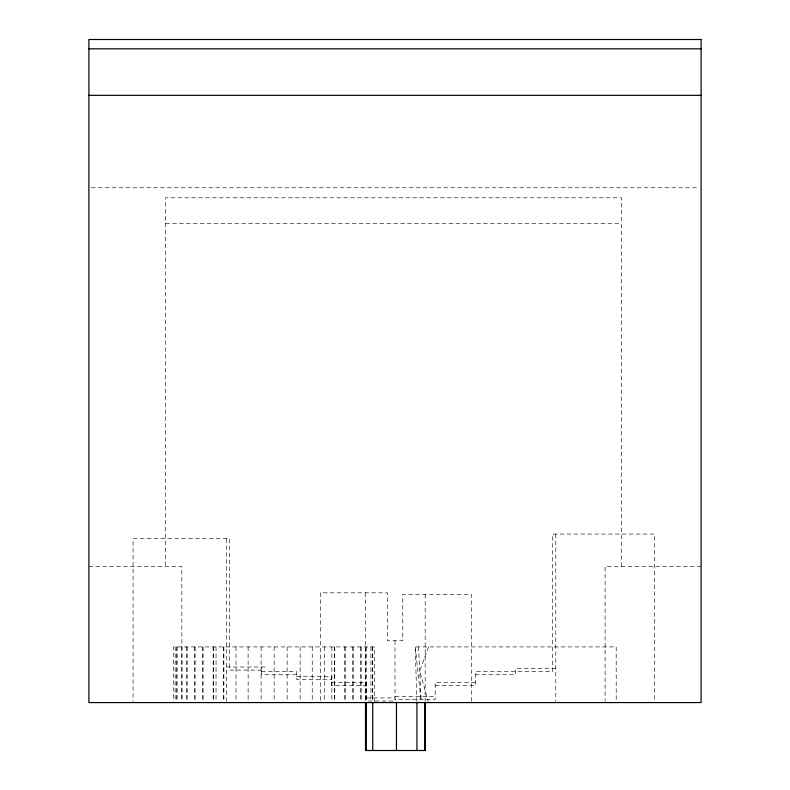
<?xml version="1.0" encoding="UTF-8"?>
<svg xmlns="http://www.w3.org/2000/svg" width="790" height="790" viewBox="0 0 790 790"><rect width="100%" height="100%" fill="white"/><g stroke="black" fill="none" stroke-linecap="round" stroke-linejoin="round"><path stroke-width="0.59" stroke-dasharray="3.95 2.96" d="M428.506 646.921L419.717 670.996L428.18 701.402M91.364 187.763L698.637 187.763M165.653 223.363L621.493 223.363M88.895 566.529L181.848 566.529L181.838 701.362M701.105 566.529L605.12 566.529L605.12 701.352M416.913 701.362L415.224 646.921L616.2 646.921L616.2 701.362M226.493 667.017L266.684 667.017M555.785 668.567L515.584 668.567L515.584 674.749L475.392 674.749M261.51 670.108L229.584 670.108L229.584 538.701L133.056 538.701L133.056 701.352M261.51 671.658L296.526 671.658L296.526 679.39L331.543 679.39M296.526 674.749L261.51 674.749L261.51 667.017M296.526 676.289L331.543 676.289L331.543 685.572L366.56 685.572M331.543 682.481L366.56 682.481L366.56 701.026L395 701.026M475.392 682.481L435.191 682.481L435.191 699.486L395 699.486M435.191 685.572L475.392 685.572L475.392 671.658L552.684 671.658L552.684 534.06L654.466 534.06L654.466 701.352M395 696.395L435.191 696.395M366.56 697.935L395 697.935M415.224 646.921L421.238 702.577M418.552 646.921L421.179 701.362M621.493 566.529L621.493 197.786L165.653 197.786L165.653 566.529M555.785 534.06L555.785 701.362M471.413 701.342L471.413 594.356L402.762 594.356L402.762 640.739L387.416 640.739L387.416 592.816L320.296 592.816L320.296 701.342M425.168 594.356L425.168 701.342M395 640.739L395 701.164M374.421 702.577L374.421 646.921L173.484 646.921L173.484 701.362M372.752 646.921L372.752 701.362M372.702 646.921L372.702 702.577M370.945 646.921L370.945 702.577M366.066 646.921L366.066 701.362M365.928 646.921L365.928 702.577M365.503 592.816L365.503 701.342M361.05 646.921L361.05 701.362M360.862 646.921L360.862 701.362M353.1 646.921L353.1 701.362M352.883 646.921L352.883 701.362M345.121 646.921L345.121 701.362M344.865 646.921L344.865 701.362M334.743 646.921L334.743 701.362M334.456 646.921L334.456 701.362M331.869 646.921L331.849 701.362M324.344 646.921L324.344 701.362M312.248 646.921L312.248 701.362M300.131 646.921L300.131 701.362M287.135 646.921L287.135 701.362M274.14 646.921L274.14 701.362M261.125 646.921L261.125 701.362M248.129 646.921L248.129 701.362M235.993 646.921L235.993 701.362M226.493 538.701L226.493 701.352M223.876 646.921L223.876 701.362M223.708 646.921L223.708 701.362M216.035 646.921L216.035 701.362M213.448 646.921L213.448 701.362M213.162 646.921L213.162 701.362M203.04 646.921L203.04 701.362M202.783 646.921L202.783 701.362M195.021 646.921L195.021 701.362M194.804 646.921L194.804 701.362M187.042 646.921L187.042 701.362M186.855 646.921L186.855 701.362M181.977 646.921L181.977 701.362M176.96 646.921L176.96 701.362M176.861 646.921L176.861 701.362M175.202 646.921L175.153 701.362"/><path stroke-width="1.19" d="M365.928 702.577L365.8 750.5L365.8 702.577M88.895 48.822L701.105 48.822M88.895 95.333L701.105 95.333M425.168 702.577L425.168 750.5L365.503 750.5L365.503 702.577M425.04 702.577L425.04 750.5M416.942 702.577L416.942 750.5M396.462 702.577L396.462 750.5M372.752 702.577L372.752 750.5M701.105 39.5L88.895 39.5L88.895 702.577L701.105 702.577L701.105 39.5"/></g></svg>
